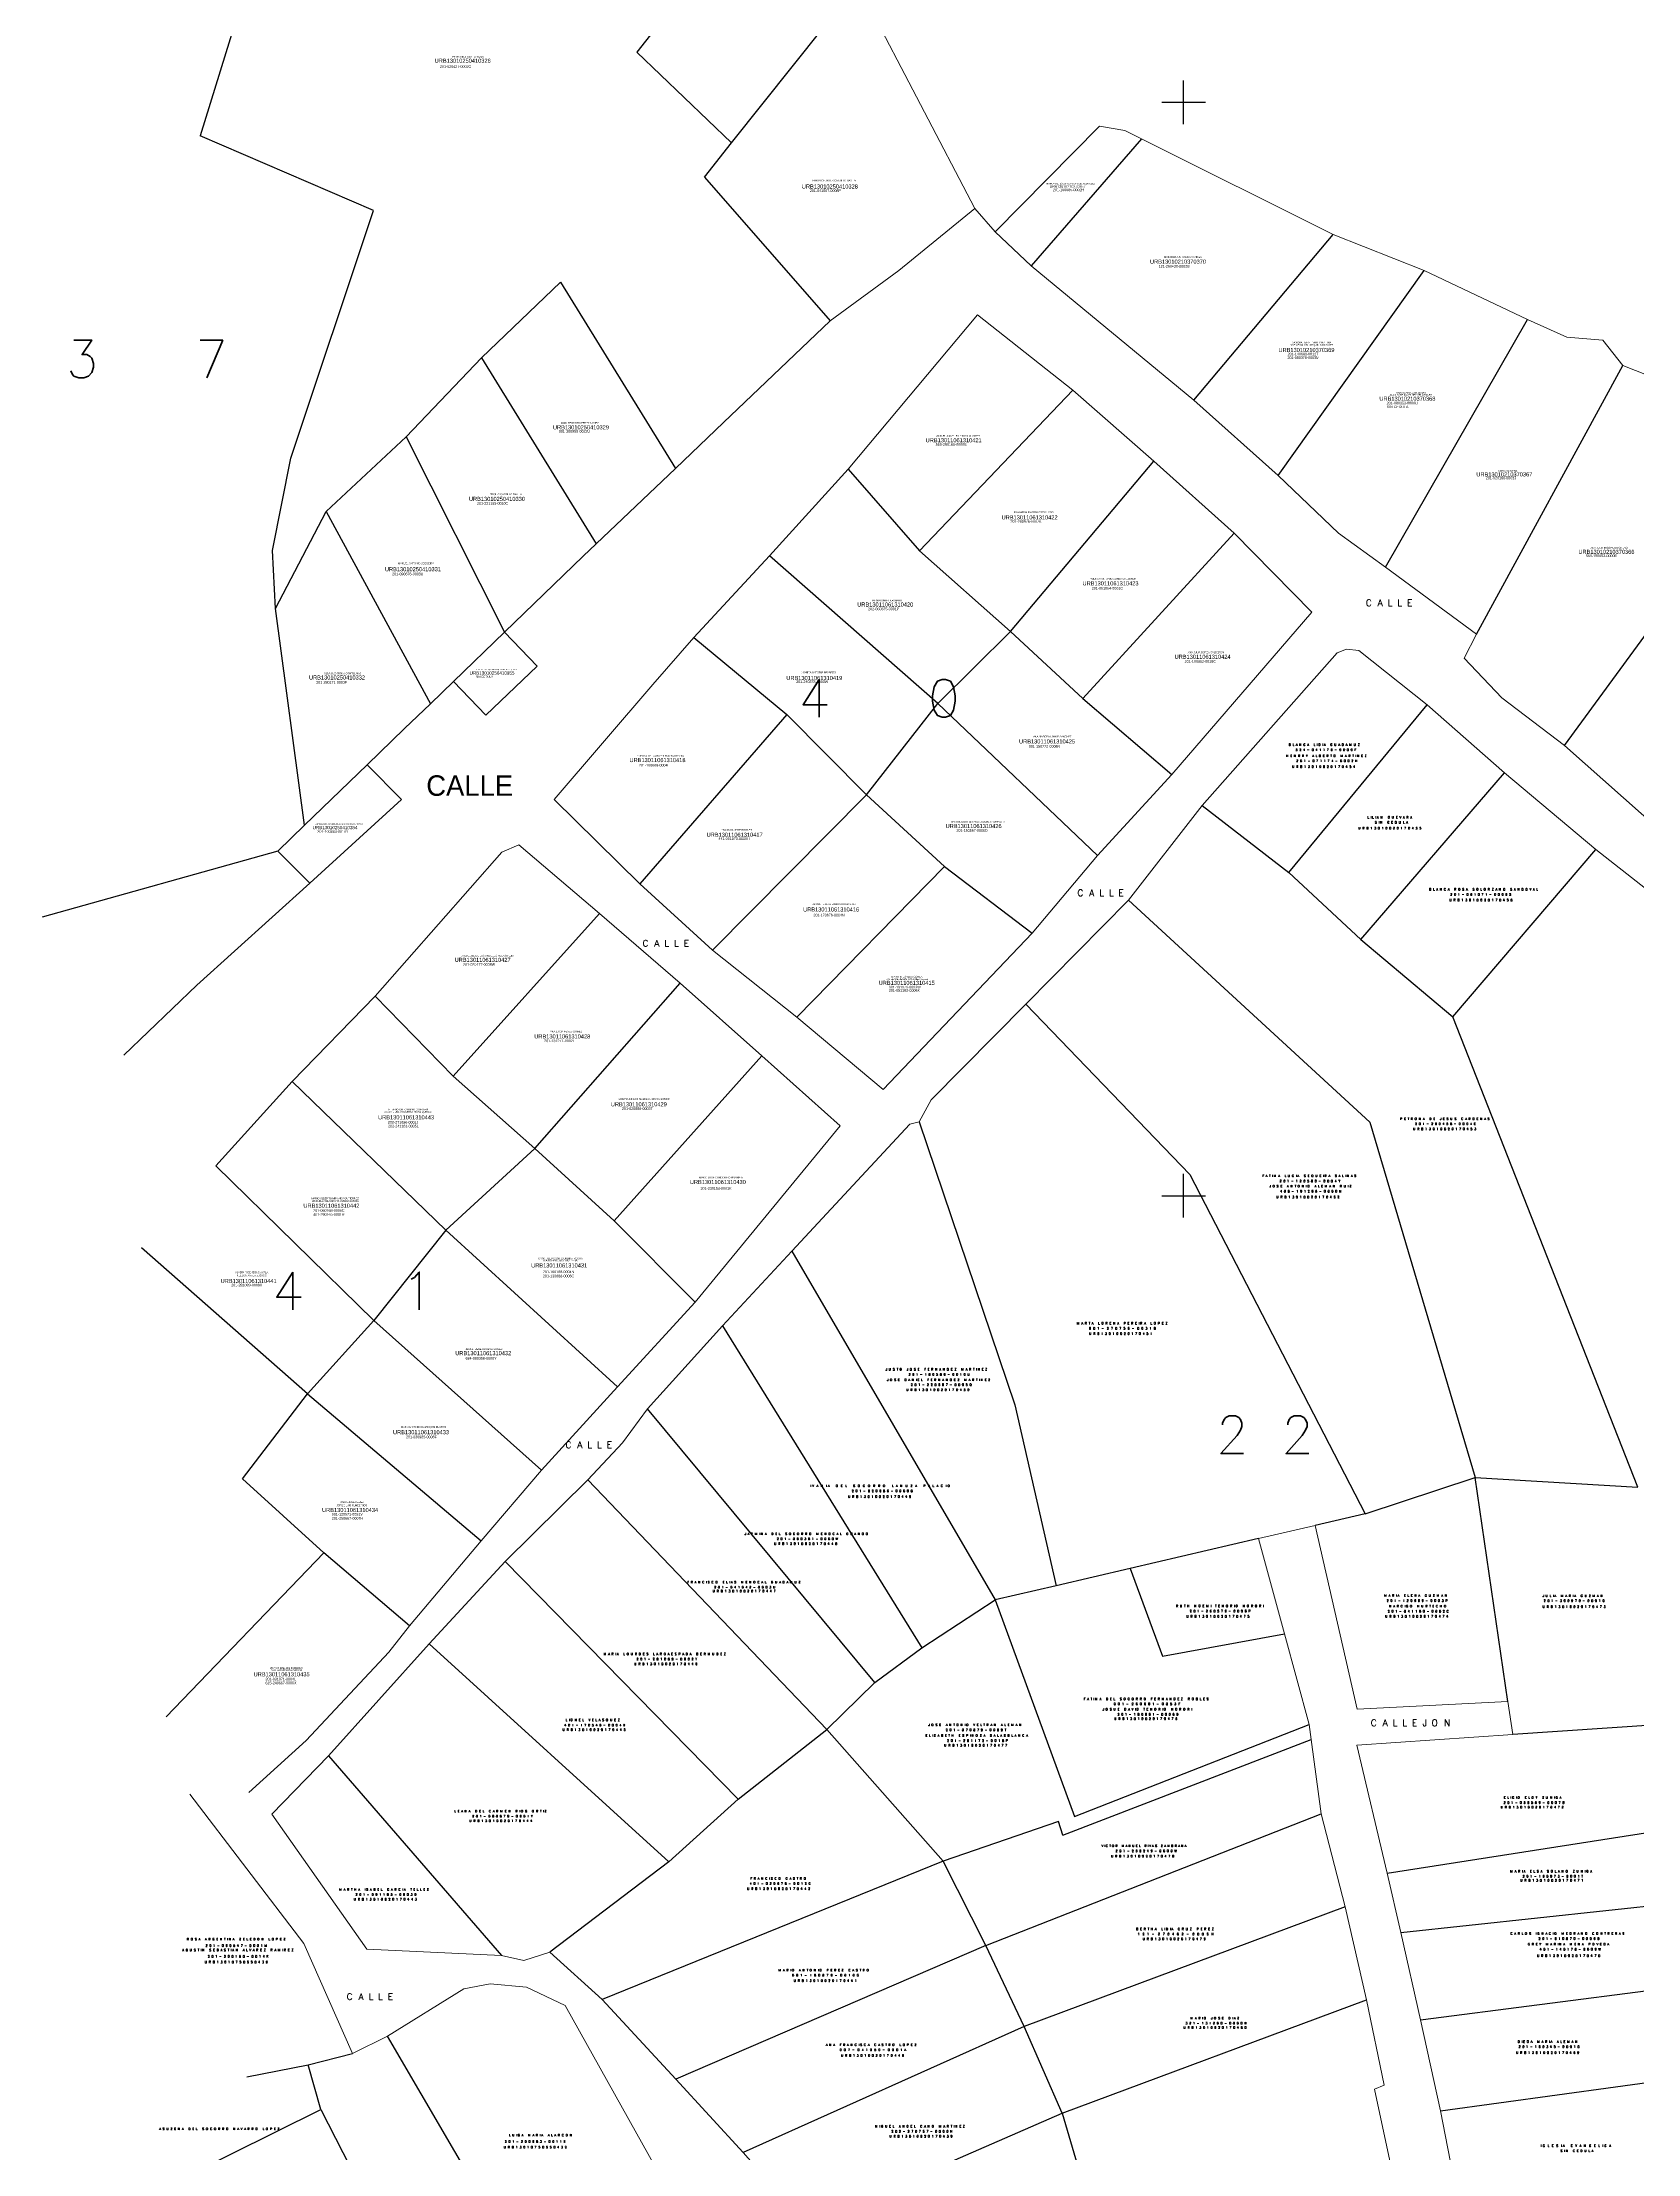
# Model space of a CAD drawing. Header units: metres. Extents: x 615331 to 657292, y 1301217 to 1321009.
# Drawn here: x 629418 to 629563.9, y 1319106.8 to 1319299.9 of the extents above; entities that cross this region are included whole.
import ezdxf

# ---------------------------------------------------------------- set-up
doc = ezdxf.new("R2010")
doc.units = ezdxf.units.M
for name, color, linetype, lineweight in [('101', 3, 'Continuous', 0), ('1ER CEDULA', 7, 'Continuous', 0), ('1ER PROPIETARIO', 150, 'Continuous', 0), ('2DA CEDULA', 7, 'Continuous', 0), ('2DO PROPIETARIO', 7, 'Continuous', 0), ('486', 7, 'Continuous', 0), ('4861', 7, 'Continuous', 0), ('CALLES', 7, 'Continuous', 0), ('NumMZLote', 172, 'Continuous', 0)]:
    doc.layers.add(name, color=color, linetype=linetype, lineweight=lineweight)
doc.layers.add('42', color=7, linetype='Continuous')
doc.layers.add('5', color=7, linetype='Continuous')
doc.styles.add('Style-ENGINEERING', font='ENGINEERING.shx')
doc.styles.add('Style-Txt', font='txt_____.ttf')

# ---------------------------------------------------------------- blocks, each defined once
blk = doc.blocks.new('COORD')
at = {"layer": '42', "color": 2, "linetype": 'Continuous'}
for p, q in [((0, -2), (0, 2)), ((-2, 0), (2, 0))]:
    blk.add_line(p, q, dxfattribs=at)

msp = doc.modelspace()

# ---------------------------------------------------------------- linework, layer by layer
at = {"layer": '486', "color": 7, "linetype": 'Continuous', "lineweight": -3}
for points in [[(629483.50642, 1319313.17168), (629472.36762, 1319299.03211)], [(629437.91019, 1319309.14291), (629432.42575, 1319291.36987)], [(629481.04071, 1319290.73889), (629492.23857, 1319304.83173)], [(629472.36762, 1319299.03211), (629481.04071, 1319290.73889)], [(629440.71886, 1319261.89422), (629448.2751, 1319284.56828), (629432.42575, 1319291.36987)], [(629478.5523, 1319287.60715), (629481.04071, 1319290.73889)], [(629518.52843, 1319291.11216), (629508.44223, 1319279.50808)], [(629478.5523, 1319287.60715), (629490.06123, 1319274.45308)], [(629523.31423, 1319267.19708), (629536.07123, 1319282.36008)], [(629531.01523, 1319260.32208), (629544.38923, 1319279.07608)], [(629458.15104, 1319271.09077), (629465.38773, 1319277.99224), (629475.89421, 1319260.9742)], [(629540.85023, 1319251.93708), (629553.84023, 1319274.57308)], [(629451.26055, 1319263.84363), (629458.15104, 1319271.09077)], [(629458.15104, 1319271.09077), (629468.65752, 1319254.07272)], [(629549.16623, 1319245.79608), (629562.55223, 1319270.38108)], [(629498.2317, 1319253.42044), (629512.23523, 1319268.11708)], [(629443.94729, 1319257.02335), (629451.26055, 1319263.84363)], [(629451.26055, 1319263.84363), (629460.26043, 1319245.98299)], [(629557.21023, 1319235.63308), (629578.16623, 1319264.21508)], [(629439.04242, 1319253.4694), (629440.71886, 1319261.89422)], [(629491.68923, 1319260.89308), (629498.2317, 1319253.42044)], [(629506.54231, 1319246.04712), (629519.64823, 1319261.64108)], [(629439.32297, 1319248.1568), (629443.94729, 1319257.02335)], [(629443.94729, 1319257.02335), (629453.48371, 1319239.44334)], [(629513.16906, 1319239.91303), (629527.00023, 1319255.04408)], [(629439.32297, 1319248.1568), (629439.04242, 1319253.4694)], [(629499.90707, 1319239.45256), (629484.50623, 1319252.97808)], [(629498.2317, 1319253.42044), (629506.54231, 1319246.04712)], [(629441.97041, 1319228.3328), (629439.32297, 1319248.1568)], [(629460.26043, 1319245.98299), (629455.59035, 1319241.47628)], [(629477.56823, 1319245.50508), (629486.09293, 1319238.44881)], [(629499.90707, 1319239.45256), (629506.54231, 1319246.04712)], [(629506.54231, 1319246.04712), (629513.16906, 1319239.91303)], [(629493.36501, 1319231.11221), (629499.90707, 1319239.45256)], [(629499.90707, 1319239.45256), (629514.50423, 1319225.56208)], [(629513.16906, 1319239.91303), (629521.30723, 1319232.96608)], [(629486.09293, 1319238.44881), (629472.64623, 1319222.97508)], [(629486.09293, 1319238.44881), (629493.36501, 1319231.11221)], [(629532.00412, 1319224.02295), (629544.66123, 1319239.34008)], [(629441.97041, 1319228.3328), (629447.69108, 1319233.85335)], [(629538.58082, 1319217.87909), (629551.73223, 1319233.11908)], [(629493.36501, 1319231.11221), (629479.29523, 1319216.89808)], [(629493.36501, 1319231.11221), (629500.50978, 1319224.55155)], [(629524.09023, 1319230.13608), (629532.00412, 1319224.02295)], [(629439.52384, 1319225.97181), (629441.97041, 1319228.3328)], [(629439.52384, 1319225.97181), (629417.98559, 1319219.92857)], [(629442.46823, 1319223.03308), (629439.52384, 1319225.97181)], [(629547.01557, 1319210.81828), (629560.07223, 1319226.10008)], [(629500.50978, 1319224.55155), (629486.99623, 1319210.77208)], [(629500.50978, 1319224.55155), (629508.51623, 1319218.47708)], [(629532.00412, 1319224.02295), (629538.58082, 1319217.87909)], [(629455.55566, 1319205.38479), (629468.95823, 1319220.27008)], [(629517.33423, 1319221.49108), (629539.4202, 1319201.18812)], [(629538.58082, 1319217.87909), (629547.01557, 1319210.81828)], [(629448.43923, 1319212.69208), (629455.55566, 1319205.38479)], [(629463.04385, 1319198.75705), (629476.34623, 1319213.89208)], [(629507.94223, 1319211.97108), (629522.95922, 1319196.3758)], [(629563.91702, 1319167.78859), (629547.01557, 1319210.81828)], [(629470.29271, 1319192.16204), (629483.79223, 1319207.22908)], [(629440.85723, 1319204.88208), (629454.89009, 1319191.29901)], [(629455.55566, 1319205.38479), (629463.04385, 1319198.75705)], [(629498.18323, 1319201.19908), (629506.92812, 1319175.33758)], [(629539.4202, 1319201.18812), (629549.04388, 1319168.68282)], [(629433.86623, 1319197.17308), (629448.31053, 1319183.05209)], [(629454.89009, 1319191.29901), (629463.04385, 1319198.75705)], [(629463.04385, 1319198.75705), (629470.29271, 1319192.16204)], [(629522.95922, 1319196.3758), (629538.97554, 1319165.36794)], [(629454.89009, 1319191.29901), (629448.31053, 1319183.05209)], [(629454.89009, 1319191.29901), (629470.60223, 1319176.97308)], [(629470.29271, 1319192.16204), (629477.69323, 1319184.72308)], [(629442.25507, 1319176.32647), (629427.06823, 1319189.69108)], [(629486.54551, 1319189.37006), (629505.12996, 1319157.49173)], [(629448.31053, 1319183.05209), (629442.25507, 1319176.32647)], [(629448.31053, 1319183.05209), (629463.66223, 1319169.35708)], [(629480.21623, 1319182.55608), (629498.44907, 1319153.09108)], [(629436.29376, 1319168.54811), (629442.25507, 1319176.32647)], [(629442.25507, 1319176.32647), (629458.12423, 1319162.88308)], [(629494.13887, 1319149.92174), (629473.34623, 1319174.96508)], [(629506.92812, 1319175.33758), (629510.73617, 1319158.76958)], [(629436.29376, 1319168.54811), (629443.73923, 1319161.79774)], [(629489.73479, 1319145.62913), (629467.88323, 1319168.45608)], [(629538.97554, 1319165.36794), (629549.04388, 1319168.68282)], [(629549.04388, 1319168.68282), (629563.91702, 1319167.78859)], [(629552.04751, 1319148.18147), (629549.04388, 1319168.68282)], [(629538.97554, 1319165.36794), (629534.39886, 1319164.29856)], [(629529.23787, 1319163.09265), (629517.50393, 1319160.35092)], [(629443.73923, 1319161.79774), (629429.33123, 1319146.79608)], [(629451.57623, 1319155.11408), (629443.73923, 1319161.79774)], [(629460.31323, 1319160.98108), (629481.64584, 1319139.2527)], [(629517.50393, 1319160.35092), (629510.73617, 1319158.76958)], [(629517.50393, 1319160.35092), (629520.45936, 1319152.32796), (629531.61375, 1319154.38386)], [(629510.73617, 1319158.76958), (629505.12996, 1319157.49173)], [(629498.44907, 1319153.09108), (629505.12996, 1319157.49173)], [(629505.12996, 1319157.49173), (629512.41192, 1319137.68811)], [(629453.36323, 1319153.47708), (629475.29686, 1319133.52618)], [(629494.13887, 1319149.92174), (629498.44907, 1319153.09108)], [(629489.73479, 1319145.62913), (629494.13887, 1319149.92174)], [(629481.64584, 1319139.2527), (629489.73479, 1319145.62913)], [(629489.73479, 1319145.62913), (629500.38833, 1319133.60363)], [(629512.41192, 1319137.68811), (629533.87723, 1319146.08708)], [(629565.65863, 1319146.06793), (629552.48964, 1319145.16368)], [(629444.16823, 1319143.22808), (629459.99523, 1319124.96308)], [(629511.33025, 1319135.97856), (629534.05914, 1319144.71469)], [(629475.29686, 1319133.52618), (629481.64584, 1319139.2527)], [(629510.93644, 1319137.21748), (629500.38833, 1319133.60363)], [(629504.30171, 1319125.88948), (629534.95923, 1319137.92408)], [(629511.33025, 1319135.97856), (629510.93644, 1319137.21748)], [(629541.00323, 1319132.48908), (629566.96718, 1319136.53734)], [(629475.29686, 1319133.52618), (629464.42523, 1319125.27208)], [(629500.38833, 1319133.60363), (629469.20723, 1319120.95208)], [(629504.30171, 1319125.88948), (629500.38833, 1319133.60363)], [(629537.14423, 1319129.40208), (629507.78179, 1319118.4646)], [(629542.23423, 1319127.07408), (629567.24077, 1319129.75659)], [(629504.30171, 1319125.88948), (629475.92901, 1319113.6502)], [(629507.78179, 1319118.4646), (629504.30171, 1319125.88948)], [(629544.03523, 1319119.08108), (629565.79846, 1319121.87434)], [(629511.27029, 1319110.54924), (629539.10123, 1319120.91608)], [(629507.78179, 1319118.4646), (629482.09223, 1319106.95508)], [(629511.27029, 1319110.54924), (629507.78179, 1319118.4646)], [(629442.2975, 1319114.96802), (629446.37023, 1319115.99408)], [(629461.86673, 1319096.4744), (629449.55823, 1319117.58008)], [(629436.70483, 1319113.86704), (629442.2975, 1319114.96802)], [(629443.45351, 1319110.87826), (629442.2975, 1319114.96802)], [(629545.87023, 1319110.74708), (629567.21744, 1319113.69653)], [(629422.94023, 1319100.69908), (629443.45351, 1319110.87826)], [(629443.45351, 1319110.87826), (629448.7887, 1319100.46549)], [(629487.92323, 1319100.36908), (629511.27029, 1319110.54924)], [(629511.27029, 1319110.54924), (629513.70655, 1319102.24941)]]:
    msp.add_lwpolyline(points, dxfattribs=at)
at = {"layer": '4861', "color": 21, "linetype": 'Continuous', "lineweight": 13}
for points in [[(629493.35223, 1319303.76808), (629503.28423, 1319284.73508)], [(629518.52843, 1319291.11216), (629517.00723, 1319291.87108), (629514.68023, 1319292.26808), (629505.13723, 1319282.61408)], [(629536.07123, 1319282.36008), (629518.52843, 1319291.11216)], [(629503.28423, 1319284.73508), (629496.33823, 1319279.05608), (629490.06123, 1319274.45308)], [(629505.13723, 1319282.61408), (629508.44223, 1319279.50808)], [(629544.38923, 1319279.07608), (629536.07123, 1319282.36008)], [(629508.44223, 1319279.50808), (629523.31423, 1319267.19708)], [(629553.84023, 1319274.57308), (629544.38923, 1319279.07608)], [(629490.06123, 1319274.45308), (629480.30123, 1319265.17708), (629475.89421, 1319260.9742)], [(629491.68923, 1319260.89308), (629503.53023, 1319275.00808)], [(629512.23523, 1319268.11708), (629503.53023, 1319275.00808)], [(629562.55223, 1319270.38108), (629560.72523, 1319272.71008), (629557.42923, 1319272.96408), (629553.84023, 1319274.57308)], [(629578.16623, 1319264.21508), (629562.55223, 1319270.38108)], [(629519.64823, 1319261.64108), (629512.23523, 1319268.11708)], [(629523.31423, 1319267.19708), (629531.01523, 1319260.32208)], [(629475.89421, 1319260.9742), (629468.65752, 1319254.07272)], [(629484.50623, 1319252.97808), (629491.68923, 1319260.89308)], [(629527.00023, 1319255.04408), (629519.64823, 1319261.64108)], [(629531.01523, 1319260.32208), (629536.53623, 1319255.05308), (629540.85023, 1319251.93708)], [(629521.30723, 1319232.96608), (629534.11023, 1319247.81608), (629527.00023, 1319255.04408)], [(629468.65752, 1319254.07272), (629467.45623, 1319252.92708)], [(629477.56823, 1319245.50508), (629484.50623, 1319252.97808)], [(629460.26043, 1319245.98299), (629467.45623, 1319252.92708)], [(629540.85023, 1319251.93708), (629549.16623, 1319245.79608)], [(629460.26043, 1319245.98299), (629463.23944, 1319242.89599)], [(629477.56823, 1319245.50508), (629473.83123, 1319241.19808)], [(629549.16623, 1319245.79608), (629548.02423, 1319243.59908), (629551.48523, 1319239.98508), (629557.21023, 1319235.63308)], [(629544.66123, 1319239.34008), (629538.41412, 1319244.29949), (629537.26223, 1319244.44008), (629536.43223, 1319244.10008), (629524.09023, 1319230.13608)], [(629453.48371, 1319239.44334), (629455.59035, 1319241.47628)], [(629458.56936, 1319238.38928), (629455.59035, 1319241.47628)], [(629458.56936, 1319238.38928), (629463.23944, 1319242.89599)], [(629451.12348, 1319237.16568), (629453.48371, 1319239.44334)], [(629473.83123, 1319241.19808), (629464.82323, 1319230.67708), (629472.64623, 1319222.97508)], [(629544.66123, 1319239.34008), (629551.73223, 1319233.11908)], [(629447.69108, 1319233.85335), (629451.12348, 1319237.16568)], [(629557.21023, 1319235.63308), (629566.10723, 1319227.72708)], [(629447.69108, 1319233.85335), (629450.85714, 1319230.67825)], [(629514.50423, 1319225.56208), (629521.30723, 1319232.96608)], [(629551.73223, 1319233.11908), (629560.07223, 1319226.10008)], [(629450.85714, 1319230.67825), (629442.46823, 1319223.03308)], [(629524.09023, 1319230.13608), (629517.33423, 1319221.49108)], [(629468.95823, 1319220.27008), (629461.58523, 1319226.54008), (629460.01423, 1319225.87208), (629448.43923, 1319212.69208)], [(629560.07223, 1319226.10008), (629574.13523, 1319215.07208), (629579.82023, 1319209.92408), (629586.91823, 1319203.29608), (629601.90523, 1319188.68308), (629603.94723, 1319186.35808)], [(629508.51623, 1319218.47708), (629514.50423, 1319225.56208)], [(629442.46823, 1319223.03308), (629432.11323, 1319213.71608), (629425.43523, 1319207.31408)], [(629472.64623, 1319222.97508), (629479.29523, 1319216.89808)], [(629476.34623, 1319213.89208), (629468.95823, 1319220.27008)], [(629517.33423, 1319221.49108), (629507.94223, 1319211.97108)], [(629486.99623, 1319210.77208), (629494.88923, 1319204.16408), (629508.51623, 1319218.47708)], [(629479.29523, 1319216.89808), (629486.99623, 1319210.77208)], [(629448.43923, 1319212.69208), (629440.85723, 1319204.88208)], [(629483.79223, 1319207.22908), (629476.34623, 1319213.89208)], [(629507.94223, 1319211.97108), (629499.28923, 1319203.20808), (629498.18323, 1319201.19908)], [(629490.97923, 1319200.85008), (629483.79223, 1319207.22908)], [(629440.85723, 1319204.88208), (629433.86623, 1319197.17308)], [(629477.69323, 1319184.72308), (629490.97923, 1319200.85008)], [(629498.18323, 1319201.19908), (629497.34823, 1319201.00008), (629486.54551, 1319189.37006)], [(629486.54551, 1319189.37006), (629480.21623, 1319182.55608)], [(629470.60223, 1319176.97308), (629477.69323, 1319184.72308)], [(629480.21623, 1319182.55608), (629473.34623, 1319174.96508)], [(629463.66223, 1319169.35708), (629470.60223, 1319176.97308)], [(629473.34623, 1319174.96508), (629471.05023, 1319171.84108), (629467.88323, 1319168.45608)], [(629458.12423, 1319162.88308), (629463.66223, 1319169.35708)], [(629467.88323, 1319168.45608), (629460.31323, 1319160.98108)], [(629534.39886, 1319164.29856), (629529.23787, 1319163.09265)], [(629534.39886, 1319164.29856), (629538.26004, 1319147.48387)], [(629451.57623, 1319155.11408), (629458.12423, 1319162.88308)], [(629529.23787, 1319163.09265), (629531.61375, 1319154.38386)], [(629460.31323, 1319160.98108), (629453.36323, 1319153.47708)], [(629436.88623, 1319139.86008), (629442.13923, 1319144.62908), (629449.69323, 1319152.69308), (629451.57623, 1319155.11408)], [(629453.36323, 1319153.47708), (629444.16823, 1319143.22808)], [(629531.61375, 1319154.38386), (629533.87723, 1319146.08708)], [(629538.26004, 1319147.48387), (629552.04751, 1319148.18147)], [(629552.48964, 1319145.16368), (629552.04751, 1319148.18147)], [(629534.05914, 1319144.71469), (629533.87723, 1319146.08708)], [(629552.48964, 1319145.16368), (629538.22323, 1319144.18408)], [(629444.16823, 1319143.22808), (629438.99123, 1319137.87708), (629447.68623, 1319125.52708), (629459.99523, 1319124.96308)], [(629534.95923, 1319137.92408), (629534.05914, 1319144.71469)], [(629541.00323, 1319132.48908), (629538.22323, 1319144.18408)], [(629446.37023, 1319115.99408), (629441.91623, 1319126.05408), (629431.48523, 1319139.70308)], [(629537.14423, 1319129.40208), (629534.95923, 1319137.92408)], [(629542.23423, 1319127.07408), (629541.00323, 1319132.48908)], [(629539.10123, 1319120.91608), (629537.14423, 1319129.40208)], [(629544.03523, 1319119.08108), (629542.23423, 1319127.07408)], [(629459.99523, 1319124.96308), (629462.03723, 1319124.49408), (629464.42523, 1319125.27208)], [(629464.42523, 1319125.27208), (629469.20723, 1319120.95208)], [(629465.82823, 1319120.38808), (629462.27923, 1319122.07108), (629458.95923, 1319122.37608), (629456.55623, 1319121.90008), (629449.55823, 1319117.58008)], [(629474.83154, 1319104.21544), (629465.82823, 1319120.38808)], [(629475.92901, 1319113.6502), (629469.20723, 1319120.95208)], [(629543.60523, 1319095.08408), (629539.84723, 1319112.72408), (629540.72223, 1319113.11408), (629539.10123, 1319120.91608)], [(629545.87023, 1319110.74708), (629544.03523, 1319119.08108)], [(629449.55823, 1319117.58008), (629446.37023, 1319115.99408)], [(629482.09223, 1319106.95508), (629475.92901, 1319113.6502)], [(629547.67823, 1319101.51208), (629545.87023, 1319110.74708)], [(629487.92323, 1319100.36908), (629482.09223, 1319106.95508)]]:
    msp.add_lwpolyline(points, dxfattribs=at)
at = {"layer": 'CALLES', "color": 21, "linetype": 'Continuous', "lineweight": 13}
msp.add_lwpolyline([(629505.13723, 1319282.61408), (629503.28423, 1319284.73508)], dxfattribs=at)

# ---------------------------------------------------------------- block references
at = {"layer": '5', "color": 2, "linetype": 'Continuous'}
for p in [(629522.37823, 1319294.45108), (629522.37823, 1319194.45108)]:
    msp.add_blockref('COORD', p, dxfattribs=at)

# ---------------------------------------------------------------- texts
at = {"layer": '101', "color": 6, "linetype": 'Continuous', "lineweight": 13, "style": 'Style-ENGINEERING'}
for s, height, p in [('URB13010250410326', 0.375, (629453.88126, 1319298.06276)), ('URB13010250410328', 0.375, (629487.4616, 1319286.56576)), ('URB13010210370357', 0.24, (629510.11788, 1319286.63045)), ('URB13010210370370', 0.375, (629519.30259, 1319279.69399)), ('URB13010210370369', 0.375, (629531.0528, 1319271.61571)), ('URB13010210370368', 0.375, (629540.28511, 1319267.15693)), ('URB13010250410329', 0.375, (629464.69527, 1319264.53934)), ('URB13011061310421', 0.375, (629498.78786, 1319263.35833)), ('URB13010210370367', 0.375, (629549.15023, 1319260.23269)), ('URB13010250410330', 0.375, (629457.01163, 1319257.99401)), ('URB13011061310422', 0.375, (629505.73159, 1319256.30077)), ('URB13010210370366', 0.375, (629558.48746, 1319253.15109)), ('URB13010250410331', 0.375, (629449.32799, 1319251.56252)), ('URB13011061310423', 0.375, (629513.13065, 1319250.26769)), ('URB13011061310420', 0.375, (629492.52711, 1319248.33255)), ('URB13011061310424', 0.375, (629521.55419, 1319243.55162)), ('URB13010250410332', 0.375, (629442.38426, 1319241.65917)), ('URB13010250410355', 0.3, (629457.07671, 1319242.10425)), ('URB13011061310419', 0.375, (629486.03871, 1319241.61648)), ('URB13011061310425', 0.375, (629507.32523, 1319235.81107)), ('URB13011061310418', 0.375, (629471.69592, 1319234.10359)), ('URB13010250410354', 0.3, (629442.71841, 1319227.97167)), ('URB13011061310426', 0.375, (629500.60916, 1319228.07051)), ('URB13011061310417', 0.375, (629478.75348, 1319227.27369)), ('URB13011061310416', 0.375, (629487.57544, 1319220.44379)), ('URB13011061310427', 0.375, (629455.70257, 1319215.83361)), ('URB13011061310415', 0.375, (629494.49071, 1319213.72772)), ('URB13011061310428', 0.375, (629462.98779, 1319208.83296)), ('URB13011061310429', 0.375, (629469.98844, 1319202.62913)), ('URB13011061310443', 0.375, (629448.70192, 1319201.4339)), ('URB13011061310430', 0.375, (629477.21675, 1319195.51465)), ('URB13011061310442', 0.375, (629441.87202, 1319193.35185)), ('URB13011061310431', 0.375, (629462.70321, 1319187.88793)), ('URB13011061310441', 0.375, (629434.30221, 1319186.46503)), ('URB13011061310432', 0.375, (629455.75948, 1319179.8628)), ('URB13011061310433', 0.375, (629450.0679, 1319172.63449)), ('URB13011061310434', 0.375, (629443.57949, 1319165.52001)), ('URB13011061310435', 0.375, (629437.31875, 1319150.49422))]:
    msp.add_text(s, height=height, dxfattribs=at).set_placement(p)
at = {"layer": '101', "linetype": 'Continuous', "lineweight": -3, "char_height": 0.2, "attachment_point": 5, "line_spacing_factor": 1.1, "style": 'Style-Txt'}
for s, insert in [('\\T2.010943;URB13010020170454', (629535.27162, 1319233.68968)), ('\\T2.010943;URB13010020170455', (629541.3253, 1319228.0666)), ('\\T2.010943;URB13010020170456', (629549.6586, 1319221.49368)), ('\\T2.010943;URB13010020170453', (629546.34047, 1319200.55911)), ('\\T2.010943;URB13010020170452', (629533.82786, 1319194.32814)), ('\\T2.010943;URB13010020170451', (629516.70867, 1319181.84085)), ('\\T2.010943;URB13010020170450', (629499.98475, 1319176.69903)), ('\\T2.010943;URB13010020170449', (629494.65629, 1319166.9283)), ('\\T2.010943;URB13010020170448', (629487.8934, 1319162.62234)), ('\\T2.010943;URB13010020170447', (629482.27032, 1319158.29105)), ('\\T2.010943;URB13010020170473', (629558.17553, 1319156.85995)), ('\\T2.010943;URB13010020170475', (629525.60221, 1319155.97343)), ('\\T2.010943;URB13010020170474', (629543.78856, 1319155.97343)), ('\\T2.010943;URB13010020170446', (629475.10216, 1319151.62947)), ('\\T2.010943;URB13010020170445', (629468.5419, 1319145.61379)), ('\\T2.010943;URB13010020170476', (629519.00396, 1319146.6143)), ('\\T2.010943;URB13010020170477', (629503.45184, 1319144.1827)), ('\\T2.010943;URB13010020170444', (629460.0123, 1319137.27416)), ('\\T2.010943;URB13010020170472', (629554.33816, 1319138.52162)), ('\\T2.010943;URB13010020170478', (629518.71267, 1319134.05102)), ('\\T2.010943;URB13010020170471', (629556.13987, 1319131.83472)), ('\\T2.010943;URB13010020170443', (629449.45004, 1319130.10601)), ('\\T2.010943;URB13010020170442', (629485.4238, 1319131.06851)), ('\\T2.010943;URB13010020170479', (629521.6002, 1319126.4776)), ('\\T2.010943;URB13010750550439', (629435.81754, 1319124.3632)), ('\\T2.010943;URB13010020170470', (629557.67828, 1319124.93885)), ('\\T2.010943;URB13010020170441', (629489.68244, 1319122.65923)), ('\\T2.010943;URB13010020170480', (629525.33292, 1319118.37226)), ('\\T2.010943;URB13010020170440', (629494.00706, 1319115.82035)), ('\\T2.010943;URB13010020170469', (629555.7566, 1319116.07364)), ('\\T2.010943;URB13010020170439', (629498.443, 1319108.42423)), ('\\T2.010943;URB13010750550432', (629463.16367, 1319107.43709))]:
    msp.add_mtext(s, dxfattribs=dict(at, insert=insert))
at = {"layer": '1ER CEDULA', "color": 3, "linetype": 'Continuous', "lineweight": 13, "style": 'Style-ENGINEERING'}
for s, height, p in [('201-020427-0002G', 0.24, (629454.35922, 1319297.60357)), ('201-041067-0008P', 0.24, (629488.19294, 1319286.24225)), ('201-100985-0002R', 0.24, (629510.42386, 1319286.32344)), ('121-260430-0002B', 0.24, (629520.09424, 1319279.33476)), ('201-140680-0012T', 0.24, (629531.88908, 1319271.30126)), ('201-080353-0000U', 0.24, (629540.94418, 1319266.82015)), ('001-300959-0022U', 0.24, (629465.23673, 1319264.23698)), ('569-280166-0000E', 0.24, (629499.69781, 1319263.03928)), ('201-020160-0003J', 0.24, (629550.01089, 1319259.97078)), ('201-221155-0010C', 0.24, (629457.74593, 1319257.64708)), ('201-280976-0007K', 0.24, (629506.54481, 1319255.99207)), ('569-150653-0000E', 0.24, (629559.17047, 1319252.85441)), ('201-090676-0003U', 0.24, (629449.9882, 1319251.19064)), ('201-061064-0001C', 0.24, (629513.97641, 1319249.88983)), ('202-060375-0001P', 0.24, (629493.5235, 1319247.9999)), ('201-100862-0018C', 0.24, (629522.47309, 1319243.19499)), ('201-280171-0003F', 0.24, (629443.04795, 1319241.28077)), ('SIN CEDULA', 0.192, (629457.62481, 1319241.8236)), ('201-240378-0003W', 0.24, (629486.94077, 1319241.33709)), ('001-150772-0008N', 0.24, (629508.21852, 1319235.42705)), ('201-100669-0004L', 0.24, (629472.55807, 1319233.70529)), ('201-100884-0010Y', 0.24, (629443.14905, 1319227.63863)), ('201-150567-0006D', 0.24, (629501.59575, 1319227.73919)), ('441-091073-0000H', 0.24, (629479.8295, 1319226.97841)), ('201-170676-0004N', 0.24, (629488.51838, 1319219.99528)), ('201-020177-0008W', 0.24, (629456.47763, 1319215.47866)), ('001-191070-0003W', 0.24, (629495.40542, 1319213.40454)), ('201-131271-0002T', 0.24, (629463.89321, 1319208.49552)), ('202-271056-0001J', 0.24, (629449.60661, 1319201.04791)), ('201-020885-0003T', 0.24, (629471.00448, 1319202.29719)), ('201-230154-0001K', 0.24, (629478.19583, 1319194.99372)), ('201-060168-0006C', 0.24, (629442.76762, 1319192.97566)), ('201-160188-0004N', 0.24, (629463.7811, 1319187.36993)), ('201-281089-0009X', 0.24, (629435.27196, 1319186.15268)), ('624-080358-0000Y', 0.24, (629456.70186, 1319179.45784)), ('201-030985-0006F', 0.24, (629451.2563, 1319172.26649)), ('001-120571-0051V', 0.24, (629444.46535, 1319165.19526)), ('615-240667-0000X', 0.24, (629438.40316, 1319149.7715))]:
    msp.add_text(s, height=height, dxfattribs=at).set_placement(p)
at = {"layer": '1ER CEDULA', "color": 140, "linetype": 'Continuous', "lineweight": -3, "char_height": 0.2, "attachment_point": 5, "line_spacing_factor": 1.1, "style": 'Style-Txt'}
for s, insert in [('\\T2.010943;524-041176-0000F', (629535.46978, 1319235.23118)), ('\\T2.010943;SIN CEDULA', (629541.45881, 1319228.59493)), ('\\T2.010943;201-081071-0000S', (629549.63882, 1319222.00301)), ('\\T2.010943;201-200458-0004E', (629546.40195, 1319201.02412)), ('\\T2.010943;201-120580-0004Y', (629534.01097, 1319195.79327)), ('\\T2.213131;001-270756-0031B', (629516.88976, 1319182.31852)), ('\\T2.010943;201-180589-0010U', (629500.10751, 1319178.10305)), ('\\T2.010943;201-020686-0008G', (629494.90535, 1319167.4503)), ('\\T2.010943;201-060361-0000W', (629488.07043, 1319163.06518)), ('\\T2.010943;201-041042-0003U', (629482.33002, 1319158.64524)), ('\\T2.010943;201-260579-0008P', (629525.81073, 1319156.46605)), ('\\T2.010943;201-120669-0003P', (629543.82585, 1319157.41736)), ('\\T2.010943;201-300970-0001Q', (629558.19511, 1319157.39733)), ('\\T2.010943;201-281069-0002Y', (629475.18851, 1319152.07232)), ('\\T2.213131;001-260681-0053F', (629519.12122, 1319147.96469)), ('\\T2.010943;401-170546-0004X', (629468.60424, 1319146.03131)), ('\\T2.010943;201-070879-0009T', (629503.45524, 1319145.58869)), ('\\T2.010943;201-050559-0007B', (629554.52018, 1319138.94189)), ('\\T2.010943;201-080679-0001Y', (629460.15827, 1319137.69801)), ('\\T2.010943;201-250249-0000W', (629519.05912, 1319134.5258)), ('\\T2.010943;401-020678-0012G', (629485.56607, 1319131.54302)), ('\\T2.010943;201-160973-0001T', (629556.21766, 1319132.2026)), ('\\T2.010943;201-091185-0003D', (629449.515, 1319130.53619)), ('\\T2.010943;201-060547-0001M', (629435.8332, 1319125.86561)), ('\\T2.516414;121-270462-0005H', (629521.78792, 1319126.92031)), ('\\T2.010943;201-010870-0006B', (629557.70985, 1319126.50474)), ('\\T2.213131;081-180879-0010G', (629489.72771, 1319123.15906)), ('\\T2.010943;321-131260-0000N', (629525.43281, 1319118.76907)), ('\\T2.213131;007-041050-0001A', (629494.06031, 1319116.33285)), ('\\T2.010943;201-160345-0001G', (629555.89653, 1319116.62111)), ('\\T2.010943;202-270757-0000H', (629498.53223, 1319108.87341)), ('\\T2.010943;201-200663-0011X', (629463.15523, 1319107.94498)), ('\\T2.010943;SIN CEDULA', (629558.43016, 1319107.09798))]:
    msp.add_mtext(s, dxfattribs=dict(at, insert=insert))
at = {"layer": '1ER PROPIETARIO', "color": 140, "linetype": 'Continuous', "lineweight": -3, "attachment_point": 5}
for s, insert, char_height, line_spacing_factor, style in [('\\H0.163840;PETRONILA DAVILA RIVAS', (629456.92382, 1319298.60924), 0.16384, 0.75, 'Style-ENGINEERING'), ('\\H0.163840;TERESA DE JESUS CASTILLO DAVILA ', (629490.34046, 1319287.29797), 0.16384, 0.75, 'Style-ENGINEERING'), ('\\H0.131072;AMANDA DEL SOCORRO RODRIGUEZ RODRIGUEZ ', (629512.03858, 1319287.01776), 0.131072, 0.75, 'Style-ENGINEERING'), ('\\H0.163840;MARCELINA MIRANDA VANEGA ', (629522.31582, 1319280.29609), 0.16384, 0.75, 'Style-ENGINEERING'), ('\\H0.163840;SANDRA ISABEL MARTINEZ LIRA ', (629534.08745, 1319272.48267), 0.16384, 0.75, 'Style-ENGINEERING'), ('\\H0.163840;SARA MARIA CARDENAS ', (629543.17445, 1319267.88262), 0.16384, 0.75, 'Style-ENGINEERING'), ('\\H0.163840;JUAN TEODORO PEREZ NUNEZ', (629467.15068, 1319265.12587), 0.16384, 0.75, 'Style-ENGINEERING'), ('\\H0.163840;MANUEL ANGEL ESPINOZA ALVAREZ', (629501.73866, 1319263.94287), 0.16384, 0.75, 'Style-ENGINEERING'), ('\\H0.163840;CARLOTA MENA', (629552.0119, 1319260.74637), 0.16384, 0.75, 'Style-ENGINEERING'), ('\\H0.163840;CECILIO CASTILLO DAVILA ', (629460.37726, 1319258.6027), 0.16384, 0.75, 'Style-ENGINEERING'), ('\\H0.163840;EVA MARIA MARENCO ROBLERO ', (629508.65774, 1319256.95973), 0.16384, 0.75, 'Style-ENGINEERING'), ('\\H0.163840;ANA JULIA IRIGOYEN MORENO', (629561.29918, 1319253.71125), 0.16384, 0.75, 'Style-ENGINEERING'), ('\\H0.163840;MANUEL ANTONIO SEQUEIRA ', (629452.16908, 1319252.26305), 0.16384, 0.75, 'Style-ENGINEERING'), ('\\H0.163840;WILMER ANTONIO COREA CALDERON ', (629515.9612, 1319250.87351), 0.16384, 0.75, 'Style-ENGINEERING'), ('\\H0.163840;REINA ISABEL NAVARRO ', (629495.26805, 1319248.88748), 0.16384, 0.75, 'Style-ENGINEERING'), ('\\H0.163840;ANA JULIA COREA CALDERON ', (629524.41785, 1319244.14664), 0.16384, 0.75, 'Style-ENGINEERING'), ('\\H0.163840;ALBA LUZ ARANA CANTILLANO', (629445.46239, 1319242.21971), 0.16384, 0.75, 'Style-ENGINEERING'), ('\\H0.104858;MERCEDES DE LOS ANGELES BERMUDEZ SEQUEIRA ', (629459.5268, 1319242.55406), 0.1048576, 0.75, 'Style-ENGINEERING'), ('\\H0.163840;JUANITA ANTONIA NAVARRO ', (629488.98963, 1319242.32077), 0.16384, 0.75, 'Style-ENGINEERING'), ('\\H0.163840;ANA MARCELA JAIME SANCHEZ', (629510.37149, 1319236.44276), 0.16384, 0.75, 'Style-ENGINEERING'), ('\\T2.010943;BLANCA LIDIA GUADAMUZ ', (629535.32308, 1319235.69447), 0.2, 1.1, 'Style-Txt'), ('\\H0.163840;EDELMA DEL CARMEN ROCHA URBINA ', (629474.52685, 1319234.68096), 0.16384, 0.75, 'Style-ENGINEERING'), ('\\H0.131072;JAHAIRA DE LOS ANGELES MONTENEGRO RIVAS ', (629445.12948, 1319228.4516), 0.131072, 0.75, 'Style-ENGINEERING'), ('\\H0.163840;FRANKLIN JOSE HOOKER ', (629481.50999, 1319227.90603), 0.16384, 0.75, 'Style-ENGINEERING'), ('\\H0.163840;CECILIA AUXILIADORA GUADAMUZ AREVALO', (629503.56453, 1319228.64279), 0.16384, 0.75, 'Style-ENGINEERING'), ('\\T2.010943;LILIAM GUEVARA', (629541.31211, 1319229.05823), 0.2, 1.1, 'Style-Txt'), ('\\T2.010943;BLANCA ROSA SOLORZANO SANDOVAL ', (629549.89212, 1319222.46631), 0.2, 1.1, 'Style-Txt'), ('\\H0.163840;REYNA TEREZA RAMOS RODRIGUEZ ', (629490.41509, 1319221.11509), 0.16384, 0.75, 'Style-ENGINEERING'), ('\\H0.163840;JAQUELINE DE LOS ANGELES ROJAS MEJIA ', (629458.71068, 1319216.37425), 0.16384, 0.75, 'Style-ENGINEERING'), ('\\H0.163840;MARTHA LORENA COREA ', (629497.0779, 1319214.47631), 0.16384, 0.75, 'Style-ENGINEERING'), ('\\H0.163840;ANA LUCIA REYES GOMEZ', (629465.90203, 1319209.47119), 0.16384, 0.75, 'Style-ENGINEERING'), ('\\H0.163840;SUSANA DE LOS ANGELES REYES GOMEZ ', (629473.0133, 1319203.28887), 0.16384, 0.75, 'Style-ENGINEERING'), ('\\H0.163840;HILARIO DEL CARMEN GUEVARA ', (629451.47128, 1319202.3359), 0.16384, 0.75, 'Style-ENGINEERING'), ('\\T2.010943;PETRONA DE JESUS CARDENAS', (629546.35525, 1319201.48742), 0.2, 1.1, 'Style-Txt'), ('\\H0.163840;MARIO JOSE CORDOBA CHAVARRIA', (629480.06051, 1319196.11354), 0.16384, 0.75, 'Style-ENGINEERING'), ('\\T2.010943;FATIMA LUCIA SEQUEIRA SALINAS ', (629533.96427, 1319196.25657), 0.2, 1.1, 'Style-Txt'), ('\\H0.163840;MARIO ALBERTO MIRANDA GUTIERREZ', (629444.77596, 1319194.20489), 0.16384, 0.75, 'Style-ENGINEERING'), ('\\H0.163840;VLADIMIR DE JESUS AYALA ', (629437.14464, 1319187.44067), 0.16384, 0.75, 'Style-ENGINEERING'), ('\\H0.163840;DYAN DEL ROSARIO URBINA ROCHA ', (629465.38951, 1319188.71397), 0.16384, 0.75, 'Style-ENGINEERING'), ('\\T2.010943;MARTA LORENA PEREIRA LOPEZ', (629516.84306, 1319182.78182), 0.2, 1.1, 'Style-Txt'), ('\\H0.163840;JUANA IRENE OPORTA GOMEZ ', (629458.37434, 1319180.41749), 0.16384, 0.75, 'Style-ENGINEERING'), ('\\T2.010943;JUSTO JOSE FERNANDEZ MARTINEZ', (629499.86081, 1319178.56634), 0.2, 1.1, 'Style-Txt'), ('\\H0.163840;MARIA MERCEDES JARQUIN BUSTOS', (629452.86471, 1319173.27419), 0.16384, 0.75, 'Style-ENGINEERING'), ('\\T2.516414;IVANIA DEL SOCORRO LANUZA PALACIO', (629494.75865, 1319167.91359), 0.2, 1.1, 'Style-Txt'), ('\\H0.163840;MARIA JOSE PEREZ ', (629446.28999, 1319166.42719), 0.16384, 0.75, 'Style-ENGINEERING'), ('\\T2.010943;JAZMINA DEL SOCORRO MENOCAL OBANDO', (629487.9604, 1319163.52848), 0.2, 1.1, 'Style-Txt'), ('\\T2.010943;FRANCISCO ELIAS MENOCAL GUADAMUZ ', (629482.24999, 1319159.10854), 0.2, 1.1, 'Style-Txt'), ('\\T2.010943;RUTH NOEMI TENORIO NORORI', (629525.73404, 1319156.92934), 0.2, 1.1, 'Style-Txt'), ('\\T2.010943;MARIA ELENA GUZMAN ', (629543.67915, 1319157.88066), 0.2, 1.1, 'Style-Txt'), ('\\T2.010943;JULIA MARIA GUZMAN', (629558.04841, 1319157.86063), 0.2, 1.1, 'Style-Txt'), ('\\T2.010943;MARIA LOURDES LARGAESPADA BERMUDEZ', (629475.00848, 1319152.53562), 0.2, 1.1, 'Style-Txt'), ('\\H0.163840;PAULA ESPINOZA GARCIA ', (629440.31588, 1319151.05148), 0.16384, 0.75, 'Style-ENGINEERING'), ('\\T2.010943;FATIMA DEL SOCORRO FERNANDEZ ROBLES', (629519.04119, 1319148.42799), 0.2, 1.1, 'Style-Txt'), ('\\T2.010943;LIONEL VELASQUEZ ', (629468.42421, 1319146.49461), 0.2, 1.1, 'Style-Txt'), ('\\T2.010943;JOSE ANTONIO VELTRAN ALEMAN', (629503.37521, 1319146.05198), 0.2, 1.1, 'Style-Txt'), ('\\T2.010943;ELIGIO ELOY ZUNIGA', (629554.37348, 1319139.40518), 0.2, 1.1, 'Style-Txt'), ('\\T2.010943;LEANA DEL CARMEN RIOS ORTIZ', (629459.97824, 1319138.16131), 0.2, 1.1, 'Style-Txt'), ('\\T1.758207;VICTOR MANUEL RIVAS ZAMBRANA ', (629518.81576, 1319134.98909), 0.2, 1.1, 'Style-Txt'), ('\\T2.010943;FRANCISCO CASTRO', (629485.38604, 1319132.00632), 0.2, 1.1, 'Style-Txt'), ('\\T2.010943;MARIA ELSA SOLANO ZUNIGA', (629556.07096, 1319132.66589), 0.2, 1.1, 'Style-Txt'), ('\\T2.010943;MARTHA ISABEL GARCIA TELLEZ', (629449.33497, 1319130.99948), 0.2, 1.1, 'Style-Txt'), ('\\T2.010943;BERTHA LIDIA CRUZ PEREZ', (629521.67456, 1319127.38361), 0.2, 1.1, 'Style-Txt'), ('\\T2.010943;ROSA ARGENTINA ZELEDON LOPEZ', (629435.80277, 1319126.44922), 0.2, 1.1, 'Style-Txt'), ('\\T2.010943;CARLOS IGNACIO MEDRANO CONTRERAS', (629557.56316, 1319126.96804), 0.2, 1.1, 'Style-Txt'), ('\\T2.010943;MARIO ANTONIO PEREZ CASTRO', (629489.54768, 1319123.62236), 0.2, 1.1, 'Style-Txt'), ('\\T2.010943;MARIO JOSE DIAZ ', (629525.31945, 1319119.23237), 0.2, 1.1, 'Style-Txt'), ('\\T2.010943;ANA FRANCISCA CASTRO LOPEZ', (629493.88028, 1319116.79615), 0.2, 1.1, 'Style-Txt'), ('\\T2.010943;DIEGA MARIA ALEMAN', (629555.74983, 1319117.08441), 0.2, 1.1, 'Style-Txt'), ('\\T2.010943;ASUZENA DEL SOCORRO NAVARRO LOPEZ', (629434.26936, 1319109.10284), 0.2, 1.1, 'Style-Txt'), ('\\T2.010943;LUISA MARIA ALARCON ', (629463.65093, 1319108.52859), 0.2, 1.1, 'Style-Txt'), ('\\T2.010943;MIGUEL ANGEL CANO MARTINEZ', (629498.3522, 1319109.3367), 0.2, 1.1, 'Style-Txt'), ('\\T2.516414;IGLESIA EVANGELICA', (629558.38346, 1319107.56128), 0.2, 1.1, 'Style-Txt')]:
    msp.add_mtext(s, dxfattribs=dict(at, insert=insert, char_height=char_height, line_spacing_factor=line_spacing_factor, style=style))
at = {"layer": '2DA CEDULA', "color": 3, "linetype": 'Continuous', "lineweight": 13, "style": 'Style-ENGINEERING'}
for s, p in [('201-080378-0003M', (629531.88039, 1319270.97977)), ('SIN CEDULA', (629540.95287, 1319266.48128)), ('201-051162-0006X', (629495.41343, 1319213.10824)), ('202-241161-0005L', (629449.61462, 1319200.69555)), ('401-290165-0001R', (629442.7761, 1319192.61086)), ('201-130686-0006C', (629463.7811, 1319186.98553)), ('201-250667-0007H', (629444.47336, 1319164.82688)), ('201-031071-0004L', (629438.40316, 1319150.12386))]:
    msp.add_text(s, height=0.24, dxfattribs=at).set_placement(p)
at = {"layer": '2DA CEDULA', "color": 140, "linetype": 'Continuous', "lineweight": -3, "char_height": 0.2, "attachment_point": 5, "line_spacing_factor": 1.1, "style": 'Style-Txt'}
for s, insert in [('\\T2.010943;201-071174-0002H', (629535.56978, 1319234.21801)), ('\\T2.010943;408-191265-0000M', (629534.11097, 1319194.85647)), ('\\T2.010943;201-220687-0005Q', (629500.30416, 1319177.15137)), ('\\T2.010943;201-041160-0002C', (629543.92585, 1319156.44602)), ('\\T2.010943;201-180881-0006D', (629519.20635, 1319147.01302)), ('\\T2.010943;201-201172-0018P', (629503.61472, 1319144.61471)), ('\\T2.010943;401-140178-0009W', (629557.83985, 1319125.5334)), ('\\T2.010943;201-200160-0014K', (629435.99737, 1319124.8775))]:
    msp.add_mtext(s, dxfattribs=dict(at, insert=insert))
at = {"layer": '2DO PROPIETARIO', "color": 140, "linetype": 'Continuous', "lineweight": -3, "attachment_point": 5}
for s, insert, char_height, line_spacing_factor, style in [('\\H0.163840;NOE ABSALON JARQUIN GONZALEZ', (629534.08745, 1319272.23938), 0.16384, 0.75, 'Style-ENGINEERING'), ('\\H0.163840;JUAN JOSE MARTINEZ VELASQUEZ', (629543.16576, 1319267.66539), 0.16384, 0.75, 'Style-ENGINEERING'), ('\\T2.010943;HENRRY ALBERTO MARTINEZ', (629535.52308, 1319234.68131), 0.2, 1.1, 'Style-Txt'), ('\\H0.163840;JAVIER DE JESUS SANCHEZ VELEZ', (629497.0779, 1319214.26009), 0.16384, 0.75, 'Style-ENGINEERING'), ('\\H0.163840;ABIGAIL DEL SOCORRO RIVAS QUIROZ', (629451.43124, 1319202.10366), 0.16384, 0.75, 'Style-ENGINEERING'), ('\\T2.010943;JOSE ANTONIO ALEMAN RUIZ', (629534.06427, 1319195.31976), 0.2, 1.1, 'Style-Txt'), ('\\H0.163840;MANUELA SALVADORA AVILEZ GARCIA ', (629444.78445, 1319193.96734), 0.16384, 0.75, 'Style-ENGINEERING'), ('\\H0.163840;MARIO ANTONIO DIAZ PENA ', (629465.38951, 1319188.52178), 0.16384, 0.75, 'Style-ENGINEERING'), ('\\H0.163840;NELSON AYALA BUSTOS ', (629437.14464, 1319187.16039), 0.16384, 0.75, 'Style-ENGINEERING'), ('\\T2.010943;JOSE DANIEL FERNANDEZ MARTINEZ', (629500.05747, 1319177.61467), 0.2, 1.1, 'Style-Txt'), ('\\H0.163840;JORGE LUIS NUNEZ RIOS ', (629446.29799, 1319166.13089), 0.16384, 0.75, 'Style-ENGINEERING'), ('\\T2.010943;NARCISO HURTECHO', (629543.87915, 1319156.90932), 0.2, 1.1, 'Style-Txt'), ('\\H0.163840;VICTOR MANUEL ROBLERO', (629440.31588, 1319151.25168), 0.16384, 0.75, 'Style-ENGINEERING'), ('\\T2.010943;JOSUE DAVID TENORIO NORORI', (629519.09632, 1319147.47631), 0.2, 1.1, 'Style-Txt'), ('\\T2.010943;ELIZABETH ESPINOZA SALASBLANCA', (629503.53469, 1319145.078), 0.2, 1.1, 'Style-Txt'), ('\\T2.010943;AGUSTIN SEBASTIAN ALVAREZ RAMIREZ', (629435.96693, 1319125.46111), 0.2, 1.1, 'Style-Txt'), ('\\T2.010943;GREY MARINA MENA POVEDA', (629557.66316, 1319125.9967), 0.2, 1.1, 'Style-Txt')]:
    msp.add_mtext(s, dxfattribs=dict(at, insert=insert, char_height=char_height, line_spacing_factor=line_spacing_factor, style=style))
at = {"layer": 'CALLES', "color": 7, "linetype": 'Continuous', "lineweight": -3, "style": 'Style-ENGINEERING'}
msp.add_text('CALLE', height=1.875, dxfattribs=at).set_placement((629453.11038, 1319231.02374))
at = {"layer": 'CALLES', "color": 140, "linetype": 'Continuous', "lineweight": -3, "char_height": 0.5971968, "attachment_point": 5, "line_spacing_factor": 1.1, "style": 'Style-Txt'}
for s, insert in [('\\T2.010943;CALLE', (629541.4167, 1319248.67125)), ('\\T2.010943;CALLE', (629515.03298, 1319222.14188)), ('\\T2.010943;CALLE', (629475.26086, 1319217.53252)), ('\\T2.010943;CALLE', (629468.21513, 1319171.66948)), ('\\T2.010943;CALLEJON', (629543.41311, 1319146.23415)), ('\\T2.010943;CALLE', (629448.19738, 1319121.19708))]:
    msp.add_mtext(s, dxfattribs=dict(at, insert=insert))
at = {"layer": 'NumMZLote', "linetype": 'Continuous', "lineweight": -3, "char_height": 3.456, "attachment_point": 5, "line_spacing_factor": 1.1, "style": 'Style-Txt'}
for s, insert in [('\\T21.706897;37', (629431.99667, 1319270.96913)), ('\\T21.706897;40', (629498.97572, 1319239.93508)), ('\\T21.706897;41', (629450.84525, 1319185.73421)), ('\\T2.010943;22', (629531.30464, 1319172.59051))]:
    msp.add_mtext(s, dxfattribs=dict(at, insert=insert))

doc.saveas('drawing.dxf')
